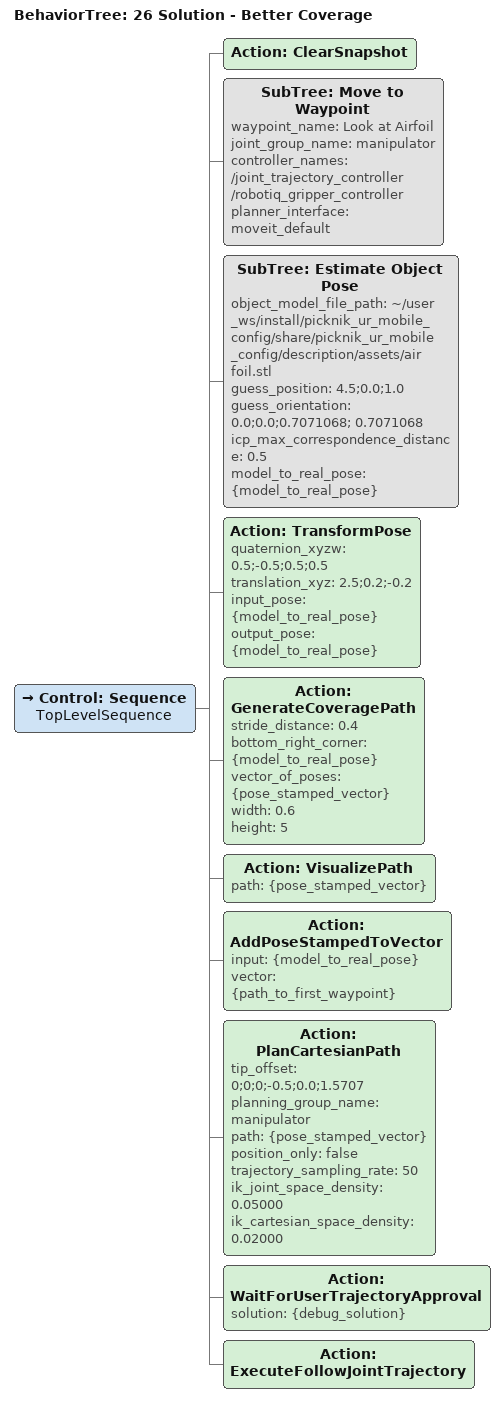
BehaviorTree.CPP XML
<?xml version='1.0' encoding='UTF-8'?>
<root BTCPP_format="4" main_tree_to_execute="26 Solution - Better Coverage">
  <BehaviorTree ID="26 Solution - Better Coverage" _description="Try to cover as much airfoil surface as possible" _hardcoded="false">
    <Control ID="Sequence" name="TopLevelSequence">
      <Action ID="ClearSnapshot"/>
      <SubTree ID="Move to Waypoint" waypoint_name="Look at Airfoil" joint_group_name="manipulator" controller_names="/joint_trajectory_controller /robotiq_gripper_controller" planner_interface="moveit_default"/>
      <SubTree ID="Estimate Object Pose" object_model_file_path="~/user_ws/install/picknik_ur_mobile_config/share/picknik_ur_mobile_config/description/assets/airfoil.stl" guess_position="4.5;0.0;1.0" guess_orientation="0.0;0.0;0.7071068; 0.7071068" icp_max_correspondence_distance="0.5" model_to_real_pose="{model_to_real_pose}"/>
      <Action ID="TransformPose" quaternion_xyzw="0.5;-0.5;0.5;0.5" translation_xyz="2.5;0.2;-0.2" input_pose="{model_to_real_pose}" output_pose="{model_to_real_pose}"/>
      <Action ID="GenerateCoveragePath" stride_distance="0.4" bottom_right_corner="{model_to_real_pose}" vector_of_poses="{pose_stamped_vector}" width="0.6" height="5"/>
      <Action ID="VisualizePath" path="{pose_stamped_vector}"/>
      <Action ID="AddPoseStampedToVector" input="{model_to_real_pose}" vector="{path_to_first_waypoint}"/>
      <Action ID="PlanCartesianPath" tip_offset="0;0;0;-0.5;0.0;1.5707" planning_group_name="manipulator" path="{pose_stamped_vector}" position_only="false" trajectory_sampling_rate="50" ik_joint_space_density="0.05000" ik_cartesian_space_density="0.02000"/>
      <Action ID="WaitForUserTrajectoryApproval" solution="{debug_solution}"/>
      <Action ID="ExecuteFollowJointTrajectory"/>
    </Control>
  </BehaviorTree>
</root>
